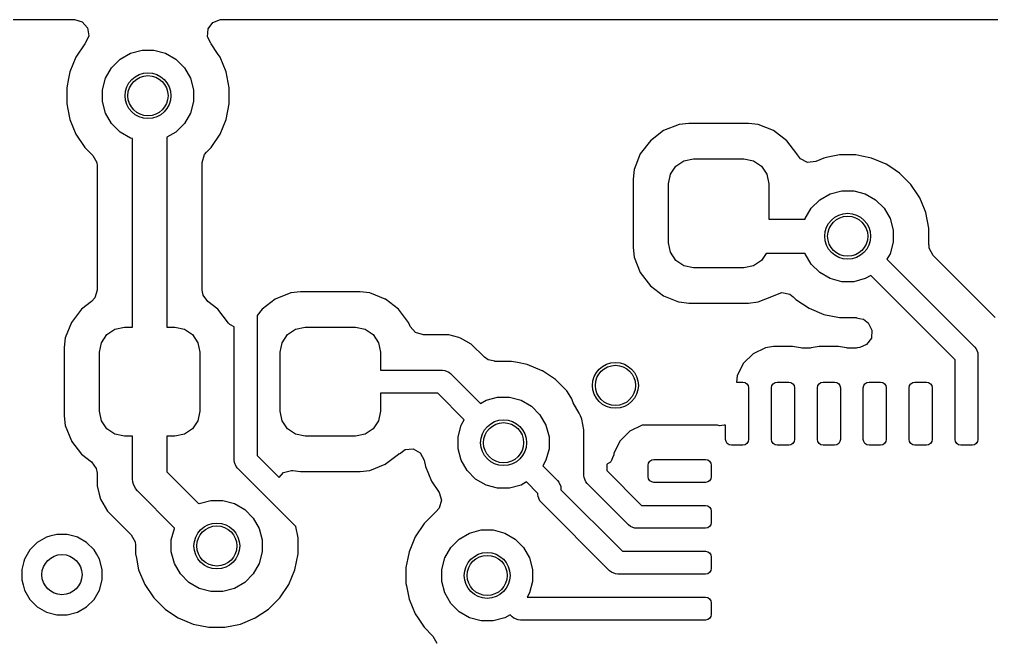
# Model space of a CAD drawing. Extents: x 5.6 to 7.02, y -4.13 to -3.58.
# Drawn here: x 5.9181 to 6.2517, y -3.7912 to -3.5784 of the extents above; entities that cross this region are included whole.
import ezdxf

# ---------------------------------------------------------------- set-up
doc = ezdxf.new("R2010")
doc.units = 0
doc.header["$MEASUREMENT"] = 0
doc.layers.add('BLACK', color=7, linetype='CONTINUOUS')

msp = doc.modelspace()

# ---------------------------------------------------------------- linework, layer by layer
at = {"layer": 'BLACK', "linetype": 'CONTINUOUS'}
for p, q in [((5.89989, -3.57837), (5.93694, -3.57837)), ((5.93694, -3.57837), (5.93962, -3.57915)), ((5.93962, -3.57915), (5.94145, -3.58127)), ((5.98282, -3.58159), (5.98449, -3.57936)), ((5.98449, -3.57936), (5.98711, -3.57838)), ((5.98711, -3.57838), (5.98747, -3.57837)), ((5.98747, -3.57837), (7.01195, -3.57837)), ((5.94145, -3.58127), (5.94185, -3.58403)), ((5.98262, -3.58438), (5.98282, -3.58159)), ((5.94054, -3.58675), (5.93749, -3.59131)), ((5.94058, -3.58669), (5.94054, -3.58675)), ((5.94069, -3.58658), (5.94058, -3.58669)), ((5.94185, -3.58403), (5.94069, -3.58658)), ((5.98378, -3.58651), (5.98262, -3.58438)), ((5.98372, -3.58656), (5.98378, -3.58651)), ((5.98387, -3.58675), (5.98372, -3.58656)), ((5.98606, -3.59002), (5.98387, -3.58675)), ((5.98387, -3.58675), (5.98387, -3.58675)), ((5.95262, -3.59203), (5.95618, -3.58998)), ((5.95618, -3.58998), (5.96015, -3.58891)), ((5.96015, -3.58891), (5.96426, -3.58891)), ((5.96426, -3.58891), (5.96823, -3.58998)), ((5.96823, -3.58998), (5.97179, -3.59203)), ((5.98692, -3.59131), (5.98606, -3.59002)), ((5.93749, -3.59132), (5.93538, -3.59639)), ((5.93749, -3.59131), (5.93749, -3.59132)), ((5.94971, -3.59494), (5.95262, -3.59203)), ((5.97179, -3.59203), (5.9747, -3.59494)), ((5.98692, -3.59132), (5.98692, -3.59131)), ((5.98903, -3.59639), (5.98692, -3.59132)), ((5.93538, -3.59639), (5.93495, -3.59858)), ((5.93538, -3.59639), (5.93538, -3.59639)), ((5.93538, -3.59639), (5.93538, -3.59639)), ((5.94766, -3.5985), (5.94971, -3.59494)), ((5.9747, -3.59494), (5.97675, -3.5985)), ((5.9901, -3.60178), (5.98903, -3.59639)), ((5.98903, -3.59639), (5.98903, -3.59639)), ((5.93495, -3.59858), (5.93431, -3.60178)), ((5.94659, -3.60247), (5.94766, -3.5985)), ((5.97675, -3.5985), (5.97782, -3.60247)), ((5.93431, -3.60178), (5.93431, -3.60727)), ((5.94659, -3.60658), (5.94659, -3.60247)), ((5.97782, -3.60247), (5.97782, -3.60658)), ((5.9901, -3.60727), (5.9901, -3.60178)), ((5.94766, -3.61055), (5.94659, -3.60658)), ((5.97782, -3.60658), (5.97675, -3.61055)), ((5.93431, -3.60727), (5.93468, -3.60915)), ((5.93468, -3.60915), (5.93538, -3.61266)), ((5.98903, -3.61266), (5.9901, -3.60727)), ((5.93538, -3.61266), (5.93538, -3.61266)), ((5.93538, -3.61266), (5.93538, -3.61266)), ((5.93538, -3.61266), (5.93749, -3.61774)), ((5.94971, -3.61411), (5.94766, -3.61055)), ((5.97675, -3.61055), (5.9747, -3.61411)), ((5.98692, -3.61774), (5.98903, -3.61266)), ((5.95262, -3.61702), (5.94971, -3.61411)), ((5.9747, -3.61411), (5.97179, -3.61702)), ((6.13919, -3.61653), (6.13464, -3.61998)), ((6.1445, -3.61444), (6.13919, -3.61653)), ((6.13919, -3.61653), (6.13919, -3.61653)), ((6.14783, -3.61404), (6.1445, -3.61444)), ((6.1445, -3.61444), (6.1445, -3.61444)), ((6.16831, -3.61404), (6.14783, -3.61404)), ((6.14783, -3.61404), (6.14783, -3.61404)), ((6.17164, -3.61444), (6.16831, -3.61404)), ((6.16831, -3.61404), (6.16831, -3.61404)), ((6.17695, -3.61653), (6.17164, -3.61444)), ((6.17164, -3.61444), (6.17164, -3.61444)), ((6.1815, -3.61998), (6.17695, -3.61653)), ((6.17695, -3.61653), (6.17695, -3.61653)), ((5.93749, -3.61774), (5.93749, -3.61774)), ((5.93749, -3.61774), (5.93749, -3.61774)), ((5.93749, -3.61774), (5.94054, -3.62231)), ((5.95618, -3.61908), (5.95262, -3.61702)), ((5.95687, -3.61926), (5.95618, -3.61908)), ((5.95687, -3.68398), (5.95687, -3.61926)), ((5.97179, -3.61702), (5.96868, -3.61882)), ((5.96868, -3.61882), (5.96868, -3.68398)), ((5.98387, -3.62231), (5.98692, -3.61774)), ((6.13464, -3.61998), (6.13119, -3.62452)), ((6.18495, -3.62452), (6.1815, -3.61998)), ((5.94054, -3.62231), (5.94054, -3.62231)), ((5.94054, -3.62231), (5.94327, -3.62504)), ((5.98228, -3.6239), (5.98387, -3.62231)), ((5.94327, -3.62504), (5.94461, -3.6275)), ((5.98083, -3.62741), (5.98161, -3.62473)), ((5.98161, -3.62473), (5.98228, -3.6239)), ((6.13119, -3.62452), (6.1291, -3.62983)), ((6.13119, -3.62452), (6.13119, -3.62452)), ((6.14337, -3.6287), (6.14616, -3.62684)), ((6.14616, -3.62684), (6.14946, -3.62618)), ((6.14946, -3.62618), (6.16668, -3.62618)), ((6.16668, -3.62618), (6.16998, -3.62684)), ((6.16998, -3.62684), (6.17277, -3.6287)), ((6.18511, -3.62482), (6.18495, -3.62452)), ((6.18518, -3.62478), (6.18511, -3.62482)), ((6.18611, -3.62616), (6.18518, -3.62478)), ((6.18861, -3.62741), (6.18611, -3.62616)), ((6.19423, -3.62593), (6.19139, -3.62711)), ((6.1956, -3.62566), (6.19423, -3.62593)), ((6.19423, -3.62593), (6.19423, -3.62593)), ((6.19423, -3.62593), (6.19423, -3.62593)), ((6.19961, -3.62486), (6.1956, -3.62566)), ((6.20511, -3.62486), (6.19961, -3.62486)), ((6.19961, -3.62486), (6.19961, -3.62486)), ((6.20724, -3.62529), (6.20511, -3.62486)), ((6.20511, -3.62486), (6.20511, -3.62486)), ((6.2105, -3.62593), (6.20724, -3.62529)), ((6.21557, -3.62804), (6.2105, -3.62593)), ((6.2105, -3.62593), (6.2105, -3.62593)), ((6.2105, -3.62593), (6.2105, -3.62593)), ((5.94461, -3.6275), (5.94472, -3.62855)), ((5.94472, -3.62855), (5.94472, -3.67123)), ((5.98083, -3.67123), (5.98083, -3.62741)), ((6.1291, -3.62983), (6.1287, -3.63317)), ((6.1291, -3.62983), (6.1291, -3.62983)), ((6.1415, -3.6315), (6.14337, -3.6287)), ((6.17277, -3.6287), (6.17464, -3.6315)), ((6.19139, -3.62711), (6.18861, -3.62741)), ((6.21715, -3.62909), (6.21557, -3.62804)), ((6.21557, -3.62804), (6.21557, -3.62804)), ((6.22014, -3.63109), (6.21715, -3.62909)), ((6.1287, -3.63317), (6.1287, -3.6566)), ((6.14085, -3.63479), (6.1415, -3.6315)), ((6.17464, -3.6315), (6.1753, -3.63479)), ((6.22403, -3.63497), (6.22014, -3.63109)), ((6.14085, -3.65497), (6.14085, -3.63479)), ((6.1753, -3.63479), (6.1753, -3.64685)), ((6.22665, -3.63891), (6.22403, -3.63497)), ((6.18987, -3.64317), (6.19278, -3.64026)), ((6.19278, -3.64026), (6.19634, -3.63821)), ((6.19634, -3.63821), (6.20031, -3.63714)), ((6.20031, -3.63714), (6.20442, -3.63714)), ((6.20442, -3.63714), (6.20839, -3.63821)), ((6.20839, -3.63821), (6.21195, -3.64026)), ((6.21195, -3.64026), (6.21486, -3.64317)), ((6.22708, -3.63954), (6.22665, -3.63891)), ((6.22871, -3.64348), (6.22708, -3.63954)), ((6.22708, -3.63954), (6.22708, -3.63954)), ((6.18781, -3.64673), (6.18987, -3.64317)), ((6.21486, -3.64317), (6.21691, -3.64673)), ((6.22918, -3.64462), (6.22871, -3.64348)), ((6.1753, -3.64685), (6.18778, -3.64685)), ((6.18778, -3.64685), (6.18781, -3.64673)), ((6.21691, -3.64673), (6.21798, -3.6507)), ((6.23026, -3.65001), (6.22918, -3.64462)), ((6.23026, -3.65575), (6.23026, -3.65001)), ((6.23026, -3.65001), (6.23026, -3.65001)), ((6.21798, -3.6507), (6.21798, -3.65481)), ((6.1287, -3.6566), (6.1291, -3.65993)), ((6.1415, -3.65827), (6.14085, -3.65497)), ((6.21798, -3.65481), (6.21691, -3.65878)), ((6.23029, -3.65575), (6.23026, -3.65575)), ((6.23036, -3.6569), (6.23029, -3.65575)), ((6.2317, -3.65935), (6.23036, -3.6569)), ((6.1291, -3.65993), (6.1291, -3.65993)), ((6.1291, -3.65993), (6.13119, -3.66524)), ((6.14337, -3.66106), (6.1415, -3.65827)), ((6.17438, -3.65866), (6.17277, -3.66106)), ((6.18778, -3.65866), (6.17438, -3.65866)), ((6.18781, -3.65878), (6.18778, -3.65866)), ((6.18987, -3.66234), (6.18781, -3.65878)), ((6.21691, -3.65878), (6.21583, -3.66066)), ((6.25302, -3.68067), (6.2317, -3.65935)), ((6.14616, -3.66293), (6.14337, -3.66106)), ((6.14946, -3.66358), (6.14616, -3.66293)), ((6.16668, -3.66358), (6.14946, -3.66358)), ((6.16998, -3.66293), (6.16668, -3.66358)), ((6.17277, -3.66106), (6.16998, -3.66293)), ((6.19278, -3.66525), (6.18987, -3.66234)), ((6.21583, -3.66066), (6.24593, -3.69076)), ((6.13119, -3.66524), (6.13119, -3.66524)), ((6.13119, -3.66524), (6.13464, -3.66979)), ((6.19634, -3.66731), (6.19278, -3.66525)), ((6.21026, -3.66622), (6.20839, -3.66731)), ((6.23921, -3.69517), (6.21026, -3.66622)), ((6.13464, -3.66979), (6.13919, -3.67323)), ((6.20031, -3.66837), (6.19634, -3.66731)), ((6.20442, -3.66837), (6.20031, -3.66837)), ((6.20839, -3.66731), (6.20442, -3.66837)), ((5.94472, -3.67123), (5.94394, -3.67391)), ((5.98113, -3.67294), (5.98083, -3.67123)), ((5.98279, -3.67518), (5.98113, -3.67294)), ((6.01121, -3.67223), (6.0059, -3.67432)), ((6.01455, -3.67183), (6.01121, -3.67223)), ((6.01121, -3.67223), (6.01121, -3.67223)), ((6.03502, -3.67183), (6.01455, -3.67183)), ((6.01455, -3.67183), (6.01455, -3.67183)), ((6.03836, -3.67223), (6.03502, -3.67183)), ((6.03502, -3.67183), (6.03502, -3.67183)), ((6.04366, -3.67432), (6.03836, -3.67223)), ((6.03836, -3.67223), (6.03836, -3.67223)), ((6.13919, -3.67323), (6.13919, -3.67323)), ((6.13919, -3.67323), (6.14425, -3.67523)), ((6.17164, -3.67533), (6.17695, -3.67323)), ((6.17695, -3.67323), (6.17717, -3.67307)), ((6.17717, -3.67307), (6.17978, -3.67208)), ((6.17978, -3.67208), (6.18252, -3.67265)), ((6.18252, -3.67265), (6.18367, -3.67352)), ((6.18367, -3.67352), (6.18458, -3.67442)), ((5.94276, -3.67518), (5.93935, -3.67777)), ((5.94394, -3.67391), (5.94276, -3.67518)), ((5.9862, -3.67777), (5.98279, -3.67518)), ((6.0059, -3.67432), (6.00136, -3.67777)), ((6.0059, -3.67432), (6.0059, -3.67432)), ((6.04367, -3.67432), (6.04366, -3.67432)), ((6.04821, -3.67777), (6.04367, -3.67432)), ((6.14425, -3.67523), (6.1445, -3.67533)), ((6.1445, -3.67533), (6.14783, -3.67573)), ((6.14783, -3.67573), (6.14783, -3.67573)), ((6.14783, -3.67573), (6.16831, -3.67573)), ((6.16831, -3.67573), (6.17164, -3.67533)), ((6.16831, -3.67573), (6.16831, -3.67573)), ((6.18458, -3.67442), (6.18915, -3.67748)), ((5.93935, -3.67777), (5.9359, -3.68232)), ((5.98983, -3.68255), (5.9862, -3.67777)), ((6.00136, -3.67777), (5.99968, -3.67998)), ((5.99968, -3.67998), (5.99968, -3.72798)), ((6.05166, -3.68232), (6.04821, -3.67777)), ((6.18915, -3.67748), (6.18915, -3.67748)), ((6.18915, -3.67748), (6.19423, -3.67958)), ((6.19423, -3.67958), (6.19423, -3.67958)), ((6.19423, -3.67958), (6.19423, -3.67958)), ((6.19423, -3.67958), (6.19961, -3.68065)), ((5.9359, -3.68232), (5.93381, -3.68763)), ((5.9359, -3.68232), (5.9359, -3.68232)), ((5.99025, -3.68304), (5.98983, -3.68255)), ((5.99181, -3.6839), (5.99025, -3.68304)), ((6.05211, -3.68345), (6.05166, -3.68232)), ((6.05221, -3.68369), (6.05211, -3.68345)), ((6.19961, -3.68065), (6.19961, -3.68065)), ((6.19961, -3.68065), (6.20535, -3.68065)), ((6.20535, -3.68065), (6.20535, -3.68071)), ((6.20535, -3.68071), (6.2064, -3.68094)), ((6.2064, -3.68094), (6.20771, -3.68118)), ((6.20771, -3.68118), (6.20778, -3.68124)), ((6.20778, -3.68124), (6.20782, -3.68125)), ((6.20782, -3.68125), (6.20896, -3.68209)), ((6.20896, -3.68209), (6.20935, -3.68249)), ((6.20935, -3.68249), (6.21069, -3.68495)), ((5.94621, -3.68929), (5.94807, -3.6865)), ((5.94807, -3.6865), (5.95087, -3.68463)), ((5.95087, -3.68463), (5.95416, -3.68398)), ((5.95416, -3.68398), (5.95687, -3.68398)), ((5.96868, -3.68398), (5.97139, -3.68398)), ((5.97139, -3.68398), (5.97468, -3.68463)), ((5.97468, -3.68463), (5.97748, -3.6865)), ((5.97748, -3.6865), (5.97934, -3.68929)), ((5.99181, -3.72961), (5.99181, -3.6839)), ((6.00821, -3.68929), (6.01008, -3.6865)), ((6.01008, -3.6865), (6.01288, -3.68463)), ((6.01288, -3.68463), (6.01617, -3.68398)), ((6.01617, -3.68398), (6.0334, -3.68398)), ((6.0334, -3.68398), (6.03669, -3.68463)), ((6.03669, -3.68463), (6.03949, -3.6865)), ((6.03949, -3.6865), (6.04135, -3.68929)), ((6.05404, -3.68581), (6.05221, -3.68369)), ((6.05672, -3.68659), (6.05404, -3.68581)), ((6.06542, -3.68659), (6.05672, -3.68659)), ((6.06888, -3.68752), (6.06542, -3.68659)), ((6.06542, -3.68659), (6.06542, -3.68659)), ((6.21069, -3.68495), (6.2105, -3.68773)), ((5.93381, -3.68763), (5.93341, -3.69096)), ((5.93381, -3.68763), (5.93381, -3.68763)), ((5.94555, -3.69259), (5.94621, -3.68929)), ((5.97934, -3.68929), (5.98, -3.69259)), ((6.00756, -3.69259), (6.00821, -3.68929)), ((6.04135, -3.68929), (6.04201, -3.69259)), ((6.06951, -3.68769), (6.06888, -3.68752)), ((6.07318, -3.68981), (6.06951, -3.68769)), ((6.07766, -3.69428), (6.07318, -3.68981)), ((6.07318, -3.68981), (6.07318, -3.68981)), ((6.07318, -3.68981), (6.07318, -3.68981)), ((6.20882, -3.68997), (6.20656, -3.69091)), ((6.2105, -3.68773), (6.20882, -3.68997)), ((5.93341, -3.69096), (5.93341, -3.71439)), ((5.94555, -3.71277), (5.94555, -3.69259)), ((5.98, -3.69259), (5.98, -3.71277)), ((6.00756, -3.71277), (6.00756, -3.69259)), ((6.04201, -3.69259), (6.04201, -3.69874)), ((6.16987, -3.69312), (6.16654, -3.69645)), ((6.17411, -3.69105), (6.16987, -3.69312)), ((6.17685, -3.69065), (6.17411, -3.69105)), ((6.17411, -3.69105), (6.17411, -3.69105)), ((6.18347, -3.69065), (6.17685, -3.69065)), ((6.17685, -3.69065), (6.17685, -3.69065)), ((6.18621, -3.69105), (6.18347, -3.69065)), ((6.18347, -3.69065), (6.18347, -3.69065)), ((6.18657, -3.69116), (6.18621, -3.69105)), ((6.1867, -3.6912), (6.18657, -3.69116)), ((6.1895, -3.69116), (6.1867, -3.6912)), ((6.18985, -3.69105), (6.1895, -3.69116)), ((6.1926, -3.69065), (6.18985, -3.69105)), ((6.19921, -3.69065), (6.1926, -3.69065)), ((6.1926, -3.69065), (6.1926, -3.69065)), ((6.20196, -3.69105), (6.19921, -3.69065)), ((6.19921, -3.69065), (6.19921, -3.69065)), ((6.20232, -3.69116), (6.20196, -3.69105)), ((6.20245, -3.6912), (6.20232, -3.69116)), ((6.20524, -3.69116), (6.20245, -3.6912)), ((6.2056, -3.69105), (6.20524, -3.69116)), ((6.20656, -3.69091), (6.2056, -3.69105)), ((6.24593, -3.69076), (6.24642, -3.69136)), ((6.24642, -3.69136), (6.24646, -3.69144)), ((6.24646, -3.69144), (6.24701, -3.69278)), ((6.24701, -3.69278), (6.24709, -3.69354)), ((6.24709, -3.69354), (6.24709, -3.70476)), ((6.07891, -3.69519), (6.07766, -3.69428)), ((6.08126, -3.69564), (6.07891, -3.69519)), ((6.08126, -3.69573), (6.08126, -3.69564)), ((6.0815, -3.69573), (6.08126, -3.69573)), ((6.087, -3.69573), (6.0815, -3.69573)), ((6.089, -3.69613), (6.087, -3.69573)), ((6.087, -3.69573), (6.087, -3.69573)), ((6.09239, -3.6968), (6.089, -3.69613)), ((6.09746, -3.6989), (6.09239, -3.6968)), ((6.09239, -3.6968), (6.09239, -3.6968)), ((6.09239, -3.6968), (6.09239, -3.6968)), ((6.16654, -3.69645), (6.16447, -3.70068)), ((6.23921, -3.70476), (6.23921, -3.69517)), ((6.04201, -3.69874), (6.06331, -3.69874)), ((6.06331, -3.69874), (6.06408, -3.69882)), ((6.06408, -3.69882), (6.06549, -3.6994)), ((6.06549, -3.6994), (6.06609, -3.69989)), ((6.06609, -3.69989), (6.07635, -3.71015)), ((6.09756, -3.69896), (6.09746, -3.6989)), ((6.09746, -3.6989), (6.09746, -3.6989)), ((6.10203, -3.70196), (6.09756, -3.69896)), ((6.10592, -3.70584), (6.10203, -3.70196)), ((6.16447, -3.70068), (6.16417, -3.7028)), ((6.16417, -3.7028), (6.16638, -3.7028)), ((6.16447, -3.70068), (6.16447, -3.70068)), ((6.16638, -3.7028), (6.16713, -3.70295)), ((6.16713, -3.70295), (6.16777, -3.70337)), ((6.16777, -3.70337), (6.1682, -3.70401)), ((6.17637, -3.70401), (6.1768, -3.70337)), ((6.1768, -3.70337), (6.17744, -3.70295)), ((6.17744, -3.70295), (6.17819, -3.7028)), ((6.17819, -3.7028), (6.18213, -3.7028)), ((6.18213, -3.7028), (6.18288, -3.70295)), ((6.18288, -3.70295), (6.18352, -3.70337)), ((6.18352, -3.70337), (6.18394, -3.70401)), ((6.19212, -3.70401), (6.19255, -3.70337)), ((6.19255, -3.70337), (6.19318, -3.70295)), ((6.19318, -3.70295), (6.19394, -3.7028)), ((6.19394, -3.7028), (6.19787, -3.7028)), ((6.19787, -3.7028), (6.19863, -3.70295)), ((6.19863, -3.70295), (6.19927, -3.70337)), ((6.19927, -3.70337), (6.19969, -3.70401)), ((6.20787, -3.70401), (6.20829, -3.70337)), ((6.20829, -3.70337), (6.20893, -3.70295)), ((6.20893, -3.70295), (6.20969, -3.7028)), ((6.20969, -3.7028), (6.21362, -3.7028)), ((6.21362, -3.7028), (6.21438, -3.70295)), ((6.21438, -3.70295), (6.21501, -3.70337)), ((6.21501, -3.70337), (6.21544, -3.70401)), ((6.22361, -3.70401), (6.22404, -3.70337)), ((6.22404, -3.70337), (6.22468, -3.70295)), ((6.22468, -3.70295), (6.22543, -3.7028)), ((6.22543, -3.7028), (6.22937, -3.7028)), ((6.22937, -3.7028), (6.23012, -3.70295)), ((6.23012, -3.70295), (6.23076, -3.70337)), ((6.23076, -3.70337), (6.23119, -3.70401)), ((6.06168, -3.70661), (6.04201, -3.70661)), ((6.04201, -3.70661), (6.04201, -3.71277)), ((6.07078, -3.71572), (6.06168, -3.70661)), ((6.10734, -3.70796), (6.10592, -3.70584)), ((6.1682, -3.70401), (6.16835, -3.70476)), ((6.16835, -3.70476), (6.16835, -3.72248)), ((6.17622, -3.70476), (6.17637, -3.70401)), ((6.17622, -3.72248), (6.17622, -3.70476)), ((6.18394, -3.70401), (6.18409, -3.70476)), ((6.18409, -3.70476), (6.18409, -3.72248)), ((6.19197, -3.70476), (6.19212, -3.70401)), ((6.19197, -3.72248), (6.19197, -3.70476)), ((6.19969, -3.70401), (6.19984, -3.70476)), ((6.19984, -3.70476), (6.19984, -3.72248)), ((6.20772, -3.70476), (6.20787, -3.70401)), ((6.20772, -3.72248), (6.20772, -3.70476)), ((6.21544, -3.70401), (6.21559, -3.70476)), ((6.21559, -3.70476), (6.21559, -3.72248)), ((6.22346, -3.70476), (6.22361, -3.70401)), ((6.22346, -3.72248), (6.22346, -3.70476)), ((6.23119, -3.70401), (6.23134, -3.70476)), ((6.23134, -3.70476), (6.23134, -3.72248)), ((6.23921, -3.72248), (6.23921, -3.70476)), ((6.24709, -3.70476), (6.24709, -3.72248)), ((6.07635, -3.71015), (6.07823, -3.70907)), ((6.07823, -3.70907), (6.0822, -3.70801)), ((6.0822, -3.70801), (6.08631, -3.70801)), ((6.08631, -3.70801), (6.09028, -3.70907)), ((6.09028, -3.70907), (6.09384, -3.71113)), ((6.10772, -3.70853), (6.10734, -3.70796)), ((6.1081, -3.70996), (6.10772, -3.70853)), ((6.11016, -3.71352), (6.1081, -3.70996)), ((5.94621, -3.71606), (5.94555, -3.71277)), ((5.98, -3.71277), (5.97934, -3.71606)), ((6.00821, -3.71606), (6.00756, -3.71277)), ((6.04201, -3.71277), (6.04135, -3.71606)), ((6.09384, -3.71113), (6.09675, -3.71404)), ((6.11034, -3.7137), (6.11016, -3.71352)), ((5.93341, -3.71439), (5.93381, -3.71773)), ((5.94807, -3.71886), (5.94621, -3.71606)), ((5.97934, -3.71606), (5.97748, -3.71886)), ((6.01008, -3.71886), (6.00821, -3.71606)), ((6.04135, -3.71606), (6.03949, -3.71886)), ((6.0697, -3.7176), (6.07078, -3.71572)), ((6.09675, -3.71404), (6.0988, -3.7176)), ((6.11062, -3.71439), (6.11034, -3.7137)), ((6.11107, -3.71549), (6.11062, -3.71439)), ((6.11181, -3.71919), (6.11107, -3.71549)), ((5.93381, -3.71773), (5.93381, -3.71773)), ((5.93381, -3.71773), (5.9359, -3.72303)), ((5.95087, -3.72072), (5.94807, -3.71886)), ((5.97748, -3.71886), (5.97468, -3.72072)), ((6.01288, -3.72072), (6.01008, -3.71886)), ((6.03949, -3.71886), (6.03669, -3.72072)), ((6.06864, -3.72157), (6.0697, -3.7176)), ((6.0988, -3.7176), (6.09987, -3.72157)), ((6.11181, -3.73484), (6.11181, -3.71919)), ((6.12755, -3.71969), (6.12422, -3.72302)), ((6.13178, -3.71762), (6.12755, -3.71969)), ((6.13227, -3.71755), (6.13178, -3.71762)), ((6.13178, -3.71762), (6.13178, -3.71762)), ((6.13233, -3.71756), (6.13227, -3.71755)), ((6.15722, -3.71756), (6.13233, -3.71756)), ((6.15768, -3.71763), (6.15722, -3.71756)), ((6.15841, -3.71779), (6.15768, -3.71763)), ((6.16001, -3.71756), (6.15841, -3.71779)), ((6.16047, -3.71756), (6.16001, -3.71756)), ((6.16047, -3.72248), (6.16047, -3.71756)), ((5.9359, -3.72303), (5.9359, -3.72304)), ((5.9359, -3.72304), (5.93935, -3.72758)), ((5.95416, -3.72138), (5.95087, -3.72072)), ((5.95687, -3.72138), (5.95416, -3.72138)), ((5.95687, -3.736), (5.95687, -3.72138)), ((5.97139, -3.72138), (5.96868, -3.72138)), ((5.96868, -3.72138), (5.96868, -3.73356)), ((5.97468, -3.72072), (5.97139, -3.72138)), ((6.01617, -3.72138), (6.01288, -3.72072)), ((6.0334, -3.72138), (6.01617, -3.72138)), ((6.03669, -3.72072), (6.0334, -3.72138)), ((6.06864, -3.72568), (6.06864, -3.72157)), ((6.09987, -3.72157), (6.09987, -3.72568)), ((6.12422, -3.72302), (6.12215, -3.72726)), ((6.16062, -3.72323), (6.16047, -3.72248)), ((6.16105, -3.72387), (6.16062, -3.72323)), ((6.1682, -3.72323), (6.16777, -3.72387)), ((6.16835, -3.72248), (6.1682, -3.72323)), ((6.17637, -3.72323), (6.17622, -3.72248)), ((6.1768, -3.72387), (6.17637, -3.72323)), ((6.18394, -3.72323), (6.18352, -3.72387)), ((6.18409, -3.72248), (6.18394, -3.72323)), ((6.19212, -3.72323), (6.19197, -3.72248)), ((6.19255, -3.72387), (6.19212, -3.72323)), ((6.19969, -3.72323), (6.19927, -3.72387)), ((6.19984, -3.72248), (6.19969, -3.72323)), ((6.20787, -3.72323), (6.20772, -3.72248)), ((6.20829, -3.72387), (6.20787, -3.72323)), ((6.21544, -3.72323), (6.21501, -3.72387)), ((6.21559, -3.72248), (6.21544, -3.72323)), ((6.22361, -3.72323), (6.22346, -3.72248)), ((6.22404, -3.72387), (6.22361, -3.72323)), ((6.23119, -3.72323), (6.23076, -3.72387)), ((6.23134, -3.72248), (6.23119, -3.72323)), ((6.23936, -3.72323), (6.23921, -3.72248)), ((6.23979, -3.72387), (6.23936, -3.72323)), ((6.24694, -3.72323), (6.24651, -3.72387)), ((6.24709, -3.72248), (6.24694, -3.72323)), ((6.04849, -3.72738), (6.05044, -3.72595)), ((6.05044, -3.72595), (6.05323, -3.72577)), ((6.05323, -3.72577), (6.05567, -3.72712)), ((6.0697, -3.72965), (6.06864, -3.72568)), ((6.09987, -3.72568), (6.0988, -3.72965)), ((6.16169, -3.7243), (6.16105, -3.72387)), ((6.16244, -3.72445), (6.16169, -3.7243)), ((6.16638, -3.72445), (6.16244, -3.72445)), ((6.16713, -3.7243), (6.16638, -3.72445)), ((6.16777, -3.72387), (6.16713, -3.7243)), ((6.17744, -3.7243), (6.1768, -3.72387)), ((6.17819, -3.72445), (6.17744, -3.7243)), ((6.18213, -3.72445), (6.17819, -3.72445)), ((6.18288, -3.7243), (6.18213, -3.72445)), ((6.18352, -3.72387), (6.18288, -3.7243)), ((6.19318, -3.7243), (6.19255, -3.72387)), ((6.19394, -3.72445), (6.19318, -3.7243)), ((6.19787, -3.72445), (6.19394, -3.72445)), ((6.19863, -3.7243), (6.19787, -3.72445)), ((6.19927, -3.72387), (6.19863, -3.7243)), ((6.20893, -3.7243), (6.20829, -3.72387)), ((6.20969, -3.72445), (6.20893, -3.7243)), ((6.21362, -3.72445), (6.20969, -3.72445)), ((6.21438, -3.7243), (6.21362, -3.72445)), ((6.21501, -3.72387), (6.21438, -3.7243)), ((6.22468, -3.7243), (6.22404, -3.72387)), ((6.22543, -3.72445), (6.22468, -3.7243)), ((6.22937, -3.72445), (6.22543, -3.72445)), ((6.23012, -3.7243), (6.22937, -3.72445)), ((6.23076, -3.72387), (6.23012, -3.7243)), ((6.24043, -3.7243), (6.23979, -3.72387)), ((6.24118, -3.72445), (6.24043, -3.7243)), ((6.24512, -3.72445), (6.24118, -3.72445)), ((6.24587, -3.7243), (6.24512, -3.72445)), ((6.24651, -3.72387), (6.24587, -3.7243)), ((5.93935, -3.72758), (5.94276, -3.73017)), ((5.94276, -3.73017), (5.94442, -3.73242)), ((5.99189, -3.73037), (5.99181, -3.72961)), ((5.99247, -3.73179), (5.99189, -3.73037)), ((5.99968, -3.72798), (6.00725, -3.73554)), ((6.04366, -3.73103), (6.04821, -3.72758)), ((6.04821, -3.72758), (6.04845, -3.72734)), ((6.04821, -3.72758), (6.04821, -3.72758)), ((6.04845, -3.72734), (6.04849, -3.72738)), ((6.05567, -3.72712), (6.057, -3.72958)), ((6.057, -3.72958), (6.05701, -3.72964)), ((6.05701, -3.72964), (6.05743, -3.73176)), ((6.07176, -3.73321), (6.0697, -3.72965)), ((6.0988, -3.72965), (6.09772, -3.73152)), ((6.12091, -3.73028), (6.11993, -3.73091)), ((6.12102, -3.73006), (6.12091, -3.73028)), ((6.12121, -3.7299), (6.12102, -3.73006)), ((6.12159, -3.7288), (6.12121, -3.7299)), ((6.12208, -3.72774), (6.12159, -3.7288)), ((6.12215, -3.72726), (6.12208, -3.72774)), ((6.12215, -3.72726), (6.12215, -3.72726)), ((6.13405, -3.73059), (6.13447, -3.72995)), ((6.13447, -3.72995), (6.13511, -3.72952)), ((6.13511, -3.72952), (6.13587, -3.72937)), ((6.13587, -3.72937), (6.15358, -3.72937)), ((6.15358, -3.72937), (6.15434, -3.72952)), ((6.15434, -3.72952), (6.15497, -3.72995)), ((6.15497, -3.72995), (6.1554, -3.73059)), ((5.94442, -3.73242), (5.94472, -3.73412)), ((5.96868, -3.73356), (5.97969, -3.74457)), ((5.99296, -3.73239), (5.99247, -3.73179)), ((6.01294, -3.75236), (5.99296, -3.73239)), ((6.00876, -3.73389), (6.01147, -3.73318)), ((6.01147, -3.73318), (6.01192, -3.73321)), ((6.01192, -3.73321), (6.01455, -3.73352)), ((6.01455, -3.73352), (6.01455, -3.73352)), ((6.01455, -3.73352), (6.03502, -3.73352)), ((6.03502, -3.73352), (6.03836, -3.73312)), ((6.03502, -3.73352), (6.03502, -3.73352)), ((6.03836, -3.73312), (6.04366, -3.73103)), ((6.05743, -3.73176), (6.05743, -3.73176)), ((6.05743, -3.73176), (6.05743, -3.73176)), ((6.05743, -3.73176), (6.05953, -3.73683)), ((6.07467, -3.73612), (6.07176, -3.73321)), ((6.09772, -3.73152), (6.10278, -3.73659)), ((6.11993, -3.73091), (6.11969, -3.73111)), ((6.11969, -3.73111), (6.11969, -3.73321)), ((6.11969, -3.73321), (6.13159, -3.74512)), ((6.1339, -3.73134), (6.13405, -3.73059)), ((6.1339, -3.73528), (6.1339, -3.73134)), ((6.1554, -3.73059), (6.15555, -3.73134)), ((6.15555, -3.73134), (6.15555, -3.73528)), ((5.94472, -3.73412), (5.94472, -3.73838)), ((5.95698, -3.73716), (5.95687, -3.736)), ((6.00725, -3.73554), (6.00876, -3.73389)), ((6.05953, -3.73683), (6.05953, -3.73683)), ((6.05953, -3.73683), (6.0621, -3.74068)), ((6.07823, -3.73817), (6.07467, -3.73612)), ((6.10278, -3.73659), (6.10327, -3.73718)), ((6.11189, -3.73561), (6.11181, -3.73484)), ((6.11247, -3.73703), (6.11189, -3.73561)), ((6.11296, -3.73763), (6.11247, -3.73703)), ((6.13405, -3.73603), (6.1339, -3.73528)), ((6.13447, -3.73667), (6.13405, -3.73603)), ((6.13511, -3.73709), (6.13447, -3.73667)), ((6.15497, -3.73667), (6.15434, -3.73709)), ((6.1554, -3.73603), (6.15497, -3.73667)), ((6.15555, -3.73528), (6.1554, -3.73603)), ((5.94472, -3.73838), (5.9455, -3.74127)), ((5.95727, -3.73785), (5.95698, -3.73716)), ((5.95787, -3.73928), (5.95727, -3.73785)), ((5.9586, -3.74018), (5.95787, -3.73928)), ((5.97134, -3.75292), (5.9586, -3.74018)), ((6.0822, -3.73924), (6.07823, -3.73817)), ((6.08631, -3.73924), (6.0822, -3.73924)), ((6.09028, -3.73817), (6.08631, -3.73924)), ((6.09215, -3.73709), (6.09028, -3.73817)), ((6.09606, -3.741), (6.09215, -3.73709)), ((6.10327, -3.73718), (6.10386, -3.7386)), ((6.10386, -3.7386), (6.10394, -3.73937)), ((6.10394, -3.73937), (6.10394, -3.73974)), ((6.10394, -3.73974), (6.12507, -3.76087)), ((6.12718, -3.75184), (6.11296, -3.73763)), ((6.13587, -3.73724), (6.13511, -3.73709)), ((6.15358, -3.73724), (6.13587, -3.73724)), ((6.15434, -3.73709), (6.15358, -3.73724)), ((5.9455, -3.74127), (5.9455, -3.74127)), ((5.9455, -3.74127), (5.94595, -3.74297)), ((5.94595, -3.74297), (5.94595, -3.74297)), ((5.94595, -3.74297), (5.94833, -3.74709)), ((5.9798, -3.74451), (5.98377, -3.74344)), ((5.98377, -3.74344), (5.98788, -3.74344)), ((5.98788, -3.74344), (5.99185, -3.74451)), ((6.0621, -3.74068), (6.06294, -3.74335)), ((6.06294, -3.74335), (6.0622, -3.74605)), ((6.09606, -3.74137), (6.09606, -3.741)), ((6.09614, -3.74213), (6.09606, -3.74137)), ((6.09673, -3.74355), (6.09614, -3.74213)), ((6.09722, -3.74415), (6.09673, -3.74355)), ((5.97969, -3.74457), (5.9798, -3.74451)), ((5.99185, -3.74451), (5.99541, -3.74656)), ((5.99541, -3.74656), (5.99832, -3.74947)), ((6.0622, -3.74605), (6.06099, -3.7473)), ((6.12065, -3.76759), (6.09722, -3.74415)), ((6.13159, -3.74512), (6.14472, -3.74512)), ((6.14472, -3.74512), (6.15358, -3.74512)), ((6.15358, -3.74512), (6.15434, -3.74527)), ((6.15434, -3.74527), (6.15497, -3.74569)), ((6.15497, -3.74569), (6.1554, -3.74633)), ((6.1554, -3.74633), (6.15555, -3.74709)), ((5.94833, -3.74709), (5.94833, -3.74709)), ((5.94833, -3.74709), (5.94833, -3.74709)), ((5.94833, -3.74709), (5.95648, -3.75524)), ((5.99832, -3.74947), (6.00038, -3.75303)), ((6.06084, -3.7475), (6.05695, -3.75138)), ((6.06103, -3.74734), (6.06084, -3.7475)), ((6.06099, -3.7473), (6.06103, -3.74734)), ((6.15555, -3.74709), (6.15555, -3.75102)), ((5.97021, -3.757), (5.97128, -3.75303)), ((5.97128, -3.75303), (5.97134, -3.75292)), ((6.00038, -3.75303), (6.00144, -3.757)), ((6.01372, -3.75631), (6.01294, -3.75236)), ((6.05695, -3.75138), (6.0539, -3.75595)), ((6.05695, -3.75138), (6.05695, -3.75138)), ((6.07259, -3.75461), (6.07656, -3.75355)), ((6.07656, -3.75355), (6.08067, -3.75355)), ((6.08067, -3.75355), (6.08465, -3.75461)), ((6.12777, -3.75233), (6.12718, -3.75184)), ((6.12919, -3.75292), (6.12777, -3.75233)), ((6.12996, -3.75299), (6.12919, -3.75292)), ((6.13587, -3.75299), (6.12996, -3.75299)), ((6.15358, -3.75299), (6.13587, -3.75299)), ((6.15434, -3.75284), (6.15358, -3.75299)), ((6.15497, -3.75242), (6.15434, -3.75284)), ((6.1554, -3.75178), (6.15497, -3.75242)), ((6.15555, -3.75102), (6.1554, -3.75178)), ((5.92735, -3.75604), (5.9242, -3.75786)), ((5.92852, -3.75573), (5.92735, -3.75604)), ((5.92735, -3.75604), (5.92735, -3.75604)), ((5.93086, -3.7551), (5.92852, -3.75573)), ((5.93449, -3.7551), (5.93086, -3.7551)), ((5.93767, -3.75595), (5.93449, -3.7551)), ((5.938, -3.75604), (5.93767, -3.75595)), ((5.94115, -3.75786), (5.938, -3.75604)), ((5.938, -3.75604), (5.938, -3.75604)), ((5.95648, -3.75524), (5.95782, -3.75769)), ((5.97021, -3.76111), (5.97021, -3.757)), ((6.00144, -3.757), (6.00144, -3.76111)), ((6.01372, -3.7618), (6.01372, -3.75631)), ((6.0539, -3.75595), (6.0518, -3.76103)), ((6.0539, -3.75595), (6.0539, -3.75595)), ((6.06612, -3.75958), (6.06903, -3.75667)), ((6.06903, -3.75667), (6.07259, -3.75461)), ((6.08465, -3.75461), (6.08821, -3.75667)), ((6.08821, -3.75667), (6.09111, -3.75958)), ((5.9242, -3.75786), (5.92164, -3.76042)), ((5.9242, -3.75786), (5.9242, -3.75786)), ((5.94372, -3.76042), (5.94115, -3.75786)), ((5.94115, -3.75786), (5.94115, -3.75786)), ((5.95782, -3.75769), (5.95793, -3.75874)), ((5.95793, -3.75874), (5.95793, -3.7618)), ((6.06407, -3.76314), (6.06612, -3.75958)), ((6.09111, -3.75958), (6.09317, -3.76314)), ((5.91982, -3.76357), (5.91959, -3.76442)), ((5.92164, -3.76042), (5.91982, -3.76357)), ((5.91982, -3.76357), (5.91982, -3.76357)), ((5.92164, -3.76042), (5.92164, -3.76042)), ((5.94451, -3.7618), (5.94372, -3.76042)), ((5.94372, -3.76042), (5.94372, -3.76042)), ((5.94554, -3.76357), (5.94451, -3.7618)), ((5.94648, -3.76708), (5.94554, -3.76357)), ((5.95793, -3.7618), (5.95821, -3.7632)), ((5.95821, -3.7632), (5.959, -3.76719)), ((5.97128, -3.76508), (5.97021, -3.76111)), ((6.00144, -3.76111), (6.00038, -3.76508)), ((6.01265, -3.76719), (6.01372, -3.7618)), ((6.05136, -3.7632), (6.05072, -3.76642)), ((6.0518, -3.76103), (6.05136, -3.7632)), ((6.0518, -3.76103), (6.0518, -3.76103)), ((6.0518, -3.76103), (6.0518, -3.76103)), ((6.06301, -3.76711), (6.06407, -3.76314)), ((6.09317, -3.76314), (6.09423, -3.76711)), ((6.12507, -3.76087), (6.12996, -3.76087)), ((6.12996, -3.76087), (6.14472, -3.76087)), ((6.14472, -3.76087), (6.15358, -3.76087)), ((6.15358, -3.76087), (6.15434, -3.76102)), ((6.15434, -3.76102), (6.15497, -3.76144)), ((6.15497, -3.76144), (6.1554, -3.76208)), ((6.1554, -3.76208), (6.15555, -3.76283)), ((6.15555, -3.76283), (6.15555, -3.76677)), ((5.91959, -3.76442), (5.91888, -3.76708)), ((5.91888, -3.76708), (5.91888, -3.77071)), ((5.94648, -3.77071), (5.94648, -3.76708)), ((5.97333, -3.76864), (5.97128, -3.76508)), ((6.00038, -3.76508), (5.99832, -3.76864)), ((6.05072, -3.76642), (6.05072, -3.77191)), ((6.15555, -3.76677), (6.1554, -3.76752)), ((5.959, -3.76719), (5.959, -3.76719)), ((5.959, -3.76719), (5.959, -3.76719)), ((5.959, -3.76719), (5.96111, -3.77227)), ((5.97624, -3.77155), (5.97333, -3.76864)), ((5.99832, -3.76864), (5.99541, -3.77155)), ((6.01055, -3.77227), (6.01265, -3.76719)), ((6.06301, -3.77122), (6.06301, -3.76711)), ((6.09423, -3.76711), (6.09423, -3.77122)), ((6.12125, -3.76808), (6.12065, -3.76759)), ((6.12267, -3.76866), (6.12125, -3.76808)), ((6.12344, -3.76874), (6.12267, -3.76866)), ((6.12996, -3.76874), (6.12344, -3.76874)), ((6.13587, -3.76874), (6.12996, -3.76874)), ((6.15358, -3.76874), (6.13587, -3.76874)), ((6.15434, -3.76859), (6.15358, -3.76874)), ((6.15497, -3.76816), (6.15434, -3.76859)), ((6.1554, -3.76752), (6.15497, -3.76816)), ((5.91888, -3.77071), (5.91933, -3.7724)), ((5.91933, -3.7724), (5.91982, -3.77422)), ((5.94554, -3.77422), (5.94648, -3.77071)), ((5.96111, -3.77227), (5.96111, -3.77227)), ((5.96111, -3.77227), (5.96111, -3.77227)), ((5.96111, -3.77227), (5.96416, -3.77684)), ((5.9798, -3.7736), (5.97624, -3.77155)), ((5.98377, -3.77467), (5.9798, -3.7736)), ((5.99185, -3.7736), (5.98788, -3.77467)), ((5.99541, -3.77155), (5.99185, -3.7736)), ((6.00749, -3.77684), (6.01055, -3.77227)), ((6.05072, -3.77191), (6.05088, -3.77268)), ((6.05088, -3.77268), (6.0518, -3.7773)), ((6.06407, -3.77519), (6.06301, -3.77122)), ((6.09423, -3.77122), (6.09317, -3.77519)), ((5.91982, -3.77422), (5.91982, -3.77422)), ((5.91982, -3.77422), (5.92164, -3.77737)), ((5.94372, -3.77737), (5.94554, -3.77422)), ((5.96416, -3.77684), (5.96805, -3.78072)), ((5.98788, -3.77467), (5.98377, -3.77467)), ((6.00361, -3.78072), (6.00749, -3.77684)), ((6.06612, -3.77875), (6.06407, -3.77519)), ((6.09317, -3.77519), (6.09234, -3.77661)), ((6.09234, -3.77661), (6.14472, -3.77661)), ((6.14472, -3.77661), (6.15358, -3.77661)), ((6.15358, -3.77661), (6.15434, -3.77676)), ((6.15434, -3.77676), (6.15497, -3.77719)), ((5.92164, -3.77737), (5.92164, -3.77737)), ((5.92164, -3.77737), (5.9242, -3.77994)), ((5.9242, -3.77994), (5.9242, -3.77994)), ((5.9242, -3.77994), (5.92572, -3.78081)), ((5.938, -3.78176), (5.94115, -3.77994)), ((5.94115, -3.77994), (5.94372, -3.77737)), ((6.0518, -3.7773), (6.0518, -3.7773)), ((6.0518, -3.7773), (6.0518, -3.7773)), ((6.0518, -3.7773), (6.0539, -3.78238)), ((6.06903, -3.78166), (6.06612, -3.77875)), ((6.15497, -3.77719), (6.1554, -3.77783)), ((6.1554, -3.77783), (6.15555, -3.77858)), ((6.15555, -3.77858), (6.15555, -3.78252)), ((5.92572, -3.78081), (5.92735, -3.78176)), ((5.92735, -3.78176), (5.93086, -3.7827)), ((5.93086, -3.7827), (5.93086, -3.7827)), ((5.93086, -3.7827), (5.93449, -3.7827)), ((5.93449, -3.7827), (5.938, -3.78176)), ((5.93449, -3.7827), (5.93449, -3.7827)), ((5.96805, -3.78072), (5.97195, -3.78333)), ((5.97195, -3.78333), (5.97261, -3.78377)), ((5.99904, -3.78377), (6.00361, -3.78072)), ((6.0539, -3.78238), (6.0539, -3.78238)), ((6.0539, -3.78238), (6.05489, -3.78386)), ((6.07259, -3.78371), (6.06903, -3.78166)), ((6.07656, -3.78478), (6.07259, -3.78371)), ((6.08465, -3.78371), (6.08067, -3.78478)), ((6.08652, -3.78263), (6.08465, -3.78371)), ((6.08722, -3.78334), (6.08652, -3.78263)), ((6.08782, -3.78382), (6.08722, -3.78334)), ((6.1554, -3.78327), (6.15497, -3.78391)), ((6.15555, -3.78252), (6.1554, -3.78327)), ((5.97261, -3.78377), (5.97261, -3.78377)), ((5.97261, -3.78377), (5.97769, -3.78588)), ((5.97769, -3.78588), (5.97769, -3.78588)), ((5.97769, -3.78588), (5.97769, -3.78588)), ((5.97769, -3.78588), (5.98308, -3.78695)), ((5.98308, -3.78695), (5.98308, -3.78695)), ((5.98308, -3.78695), (5.98857, -3.78695)), ((5.98857, -3.78695), (5.99396, -3.78588)), ((5.98857, -3.78695), (5.98857, -3.78695)), ((5.99396, -3.78588), (5.99904, -3.78377)), ((6.05489, -3.78386), (6.05695, -3.78694)), ((6.05695, -3.78694), (6.05695, -3.78694)), ((6.05695, -3.78694), (6.05999, -3.78998)), ((6.08067, -3.78478), (6.07656, -3.78478)), ((6.08924, -3.78441), (6.08782, -3.78382)), ((6.09001, -3.78449), (6.08924, -3.78441)), ((6.13587, -3.78449), (6.09001, -3.78449)), ((6.15358, -3.78449), (6.13587, -3.78449)), ((6.15434, -3.78434), (6.15358, -3.78449)), ((6.15497, -3.78391), (6.15434, -3.78434)), ((6.05999, -3.78998), (6.06133, -3.79243))]:
    msp.add_line(p, q, dxfattribs=at)
at = {"layer": 'BLACK'}
for centre, radius in [((5.9622, -3.60453), 0.00787), ((6.20236, -3.65276), 0.00787), ((6.12265, -3.70394), 0.00787), ((6.08425, -3.72362), 0.00787), ((5.98583, -3.75906), 0.00787), ((5.93268, -3.7689), 0.00689), ((6.07862, -3.76916), 0.00787)]:
    msp.add_circle(centre, radius, dxfattribs=at)
at = {"layer": 'WHITE'}
for centre in [(5.9622, -3.60453), (6.20236, -3.65276), (6.12265, -3.70394), (6.08425, -3.72362), (5.98583, -3.75906), (5.93268, -3.7689), (6.07862, -3.76916)]:
    msp.add_circle(centre, 0.00689, dxfattribs=at)

doc.saveas('drawing.dxf')
